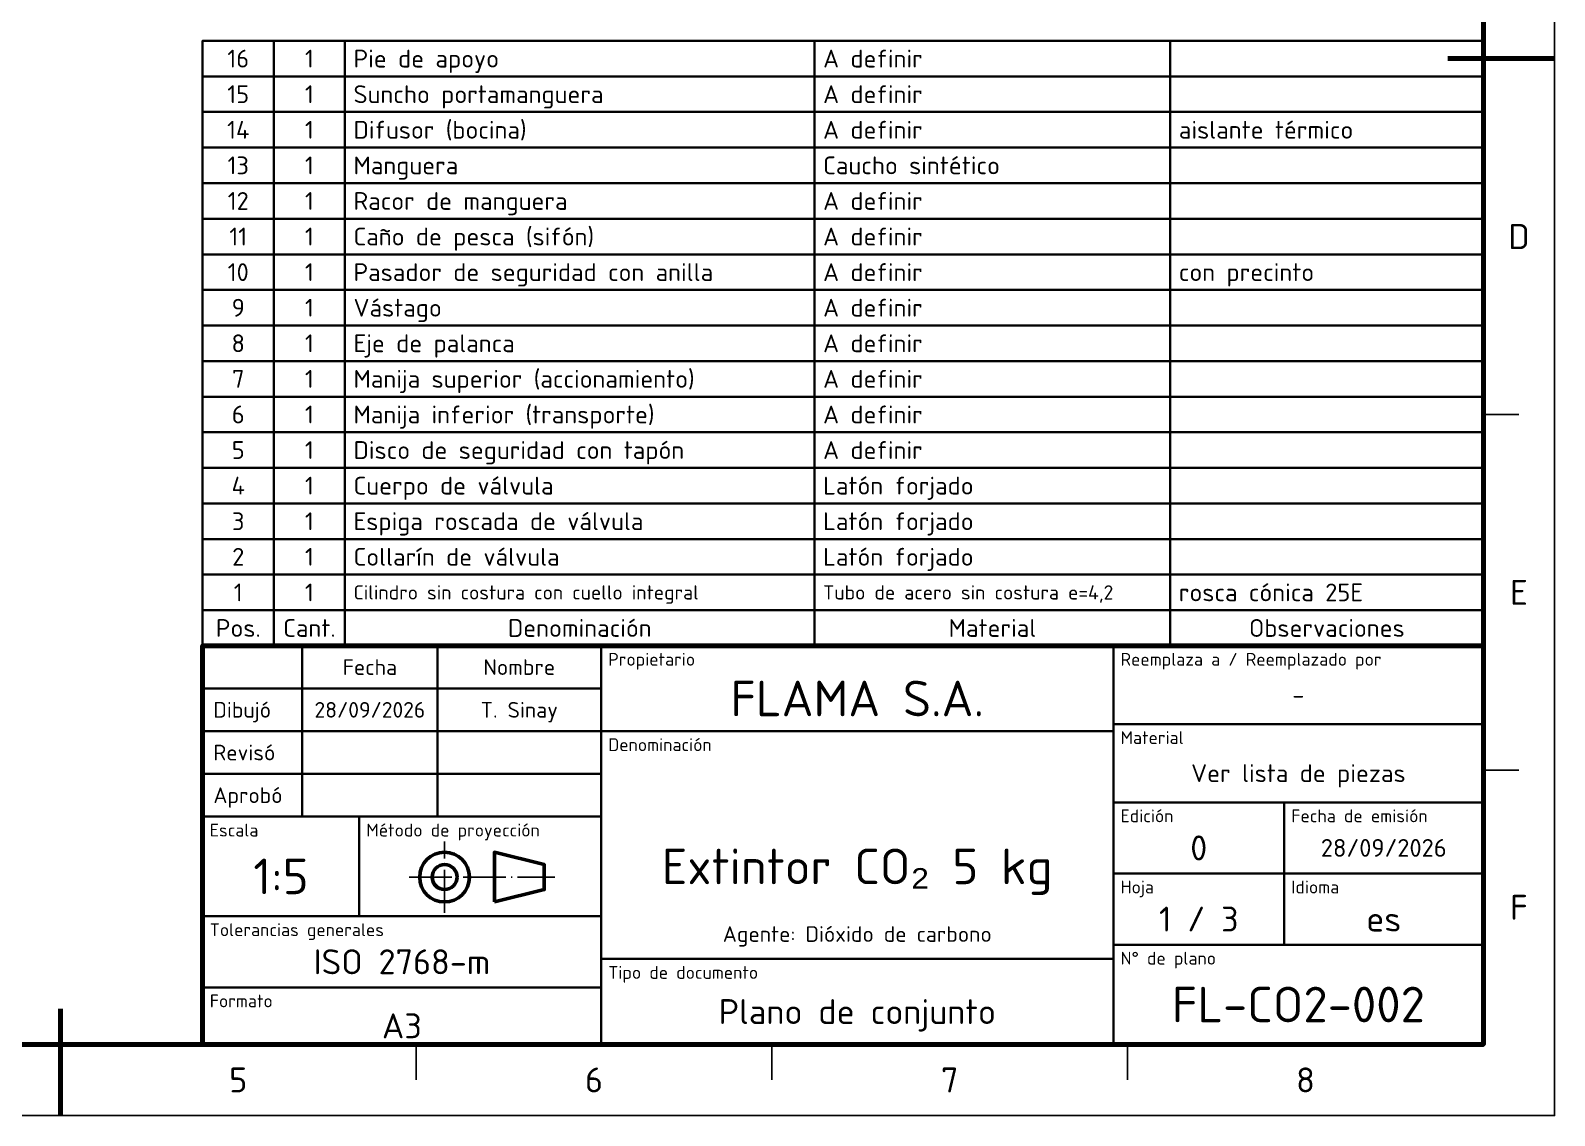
# Model space of a CAD drawing. Header units: millimetres. Extents: x 0 to 420, y 0 to 297.
# Drawn here: x 205.8 to 420, y 0 to 152.5 of the extents above; entities that cross this region are included whole.
import ezdxf
from ezdxf.enums import TextEntityAlignment as Align

# ---------------------------------------------------------------- set-up
doc = ezdxf.new("R2010")
doc.units = ezdxf.units.MM
doc.linetypes.add('ISO04-TRAZO-PUNTO', pattern=[7.625, 6, -0.75, 0.125, -0.75])
for name, color, linetype, lineweight in [('01-VISIBLE', 7, 'CONTINUOUS', 50), ('03-EJE', 1, 'ISO04-TRAZO-PUNTO', 25), ('06-TEXTO', 7, 'CONTINUOUS', 25), ('07-RECUADRO', 7, 'CONTINUOUS', 70), ('08-FINA', 5, 'CONTINUOUS', 25), ('10-ROTULO', 7, 'CONTINUOUS', 35), ('11-TEXTO-ROTULO', 7, 'CONTINUOUS', 25)]:
    doc.layers.add(name, color=color, linetype=linetype, lineweight=lineweight)
doc.styles.add('ISO3098', font='isocpeur.ttf')

msp = doc.modelspace()

# ---------------------------------------------------------------- linework, layer by layer
at = {"layer": '01-VISIBLE'}
msp.add_lwpolyline([(271, 30), (278, 31.75), (278, 35.25), (271, 37)], close=True, dxfattribs=at)
for radius in [3.5, 1.75]:
    msp.add_circle((264, 33.5), radius, dxfattribs=at)
at = {"layer": '03-EJE'}
for p, q in [((264, 28.5), (264, 38.5)), ((259, 33.5), (279.5, 33.5))]:
    msp.add_line(p, q, dxfattribs=at)
at = {"layer": '07-RECUADRO'}
for p, q in [((420, 148.5), (405, 148.5)), ((210, 0), (210, 15))]:
    msp.add_line(p, q, dxfattribs=at)
for points in [[(20, 10), (410, 10), (410, 287), (20, 287)], [(230, 10), (410, 10), (410, 66), (230, 66)]]:
    msp.add_lwpolyline(points, close=True, dxfattribs=at)
at = {"layer": '08-FINA'}
for p, q in [((410, 98.5), (415, 98.5)), ((410, 48.5), (415, 48.5)), ((260, 10), (260, 5)), ((310, 10), (310, 5)), ((360, 10), (360, 5))]:
    msp.add_line(p, q, dxfattribs=at)
msp.add_lwpolyline([(0, 0), (420, 0), (420, 297), (0, 297)], close=True, dxfattribs=at)
at = {"layer": '10-ROTULO'}
for p, q in [((240, 66), (240, 151)), ((250, 66), (250, 151)), ((316, 66), (316, 151)), ((366, 66), (366, 151)), ((230, 146), (410, 146)), ((230, 141), (410, 141)), ((230, 136), (410, 136)), ((230, 131), (410, 131)), ((230, 126), (410, 126)), ((230, 121), (410, 121)), ((230, 116), (410, 116)), ((230, 111), (410, 111)), ((230, 106), (410, 106)), ((230, 101), (410, 101)), ((230, 96), (410, 96)), ((230, 91), (410, 91)), ((230, 86), (410, 86)), ((230, 81), (410, 81)), ((230, 76), (410, 76)), ((230, 71), (410, 71))]:
    msp.add_line(p, q, dxfattribs=at)
for points in [[(230, 66), (410, 66), (410, 151), (230, 151)], [(230, 60), (244, 60), (244, 66), (230, 66)], [(244, 60), (263, 60), (263, 66), (244, 66)], [(263, 60), (286, 60), (286, 66), (263, 66)], [(286, 54), (358, 54), (358, 66), (286, 66)], [(358, 55), (410, 55), (410, 66), (358, 66)], [(230, 54), (244, 54), (244, 60), (230, 60)], [(244, 54), (263, 54), (263, 60), (244, 60)], [(263, 54), (286, 54), (286, 60), (263, 60)], [(230, 48), (244, 48), (244, 54), (230, 54)], [(244, 48), (263, 48), (263, 54), (244, 54)], [(263, 48), (286, 48), (286, 54), (263, 54)], [(286, 22), (358, 22), (358, 54), (286, 54)], [(358, 44), (410, 44), (410, 55), (358, 55)], [(230, 42), (244, 42), (244, 48), (230, 48)], [(244, 42), (263, 42), (263, 48), (244, 48)], [(263, 42), (286, 42), (286, 48), (263, 48)], [(358, 34), (382, 34), (382, 44), (358, 44)], [(382, 34), (410, 34), (410, 44), (382, 44)], [(230, 28), (252, 28), (252, 42), (230, 42)], [(252, 28), (286, 28), (286, 42), (252, 42)], [(358, 24), (382, 24), (382, 34), (358, 34)], [(382, 24), (410, 24), (410, 34), (382, 34)], [(230, 18), (286, 18), (286, 28), (230, 28)], [(358, 10), (410, 10), (410, 24), (358, 24)], [(286, 10), (358, 10), (358, 22), (286, 22)], [(230, 10), (286, 10), (286, 18), (230, 18)]]:
    msp.add_lwpolyline(points, close=True, dxfattribs=at)

# ---------------------------------------------------------------- texts
at = {"layer": '06-TEXTO', "style": 'ISO3098'}
for s, p in [('D', (415, 123.5)), ('E', (415, 73.5)), ('F', (415, 29.25)), ('5', (235, 5)), ('6', (285, 5)), ('7', (335, 5)), ('8', (385, 5))]:
    msp.add_text(s, height=3.5, dxfattribs=at).set_placement(p, align=Align.MIDDLE_CENTER)
at = {"layer": '11-TEXTO-ROTULO', "style": 'ISO3098'}
for s, height, p in [('16', 2.5, (235, 148.5)), ('1', 2.5, (245, 148.5)), ('15', 2.5, (235, 143.5)), ('1', 2.5, (245, 143.5)), ('14', 2.5, (235, 138.5)), ('1', 2.5, (245, 138.5)), ('13', 2.5, (235, 133.5)), ('1', 2.5, (245, 133.5)), ('12', 2.5, (235, 128.5)), ('1', 2.5, (245, 128.5)), ('11', 2.5, (235, 123.5)), ('1', 2.5, (245, 123.5)), ('10', 2.5, (235, 118.5)), ('1', 2.5, (245, 118.5)), ('9', 2.5, (235, 113.5)), ('1', 2.5, (245, 113.5)), ('8', 2.5, (235, 108.5)), ('1', 2.5, (245, 108.5)), ('7', 2.5, (235, 103.5)), ('1', 2.5, (245, 103.5)), ('6', 2.5, (235, 98.5)), ('1', 2.5, (245, 98.5)), ('5', 2.5, (235, 93.5)), ('1', 2.5, (245, 93.5)), ('4', 2.5, (235, 88.5)), ('1', 2.5, (245, 88.5)), ('3', 2.5, (235, 83.5)), ('1', 2.5, (245, 83.5)), ('2', 2.5, (235, 78.5)), ('1', 2.5, (245, 78.5)), ('1', 2.5, (235, 73.5)), ('1', 2.5, (245, 73.5)), ('Pos.', 2.5, (235, 68.5)), ('Cant.', 2.5, (245, 68.5)), ('Denominación', 2.5, (283, 68.5)), ('Material', 2.5, (341, 68.5)), ('Observaciones', 2.5, (388, 68.5)), ('Fecha', 2.2, (253.5, 63)), ('Nombre', 2.2, (274.5, 63)), ('FLAMA S.A.', 5, (322, 58.6)), ('28/09/2026', 2.2, (253.5, 57)), ('T. Sinay', 2.2, (274.5, 57)), ('-', 2.5, (384, 59.1)), ('Ver lista de piezas', 2.5, (384, 48.1)), ('0', 3.5, (370, 37.6)), ('28/09/2026', 2.5, (396, 37.6)), ('Extintor CO₂ 5 kg', 5, (322, 35)), ('1:5', 5, (241, 33.6)), ('1 / 3', 3.5, (370, 27.6)), ('es', 3.5, (396, 27.6)), ('Agente: Dióxido de carbono', 2.2, (322, 25.5)), ('ISO 2768-m', 3.5, (258, 21.6)), ('FL-CO2-002', 5, (384, 15.6)), ('Plano de conjunto', 3.5, (322, 14.6)), ('A3', 3.5, (258, 12.6))]:
    msp.add_text(s, height=height, dxfattribs=at).set_placement(p, align=Align.MIDDLE_CENTER)
for s, height, p in [('Pie de apoyo', 2.5, (251.2, 148.5)), ('A definir', 2.5, (317.2, 148.5)), ('Suncho portamanguera', 2.5, (251.2, 143.5)), ('A definir', 2.5, (317.2, 143.5)), ('Difusor (bocina)', 2.5, (251.2, 138.5)), ('A definir', 2.5, (317.2, 138.5)), ('aislante térmico', 2.5, (367.2, 138.5)), ('Manguera', 2.5, (251.2, 133.5)), ('Caucho sintético', 2.5, (317.2, 133.5)), ('Racor de manguera', 2.5, (251.2, 128.5)), ('A definir', 2.5, (317.2, 128.5)), ('Caño de pesca (sifón)', 2.5, (251.2, 123.5)), ('A definir', 2.5, (317.2, 123.5)), ('Pasador de seguridad con anilla', 2.5, (251.2, 118.5)), ('A definir', 2.5, (317.2, 118.5)), ('con precinto', 2.5, (367.2, 118.5)), ('Vástago', 2.5, (251.2, 113.5)), ('A definir', 2.5, (317.2, 113.5)), ('Eje de palanca', 2.5, (251.2, 108.5)), ('A definir', 2.5, (317.2, 108.5)), ('Manija superior (accionamiento)', 2.5, (251.2, 103.5)), ('A definir', 2.5, (317.2, 103.5)), ('Manija inferior (transporte)', 2.5, (251.2, 98.5)), ('A definir', 2.5, (317.2, 98.5)), ('Disco de seguridad con tapón', 2.5, (251.2, 93.5)), ('A definir', 2.5, (317.2, 93.5)), ('Cuerpo de válvula', 2.5, (251.2, 88.5)), ('Latón forjado', 2.5, (317.2, 88.5)), ('Espiga roscada de válvula', 2.5, (251.2, 83.5)), ('Latón forjado', 2.5, (317.2, 83.5)), ('Collarín de válvula', 2.5, (251.2, 78.5)), ('Latón forjado', 2.5, (317.2, 78.5)), ('Cilindro sin costura con cuello integral', 2, (251.2, 73.5)), ('Tubo de acero sin costura e=4,2', 2, (317.2, 73.5)), ('rosca cónica 25E', 2.5, (367.2, 73.5)), ('Dibujó', 2.2, (231.5, 57)), ('Revisó', 2.2, (231.5, 51)), ('Aprobó', 2.2, (231.5, 45))]:
    msp.add_text(s, height=height, dxfattribs=at).set_placement(p, align=Align.MIDDLE_LEFT)
for s, p in [('Propietario', (287, 65)), ('Reemplaza a / Reemplazado por', (359, 65)), ('Material', (359, 54)), ('Denominación', (287, 53)), ('Edición', (359, 43)), ('Fecha de emisión', (383, 43)), ('Escala', (231, 41)), ('Método de proyección', (253, 41)), ('Hoja', (359, 33)), ('Idioma', (383, 33)), ('Tolerancias generales', (231, 27)), ('N° de plano', (359, 23)), ('Tipo de documento', (287, 21)), ('Formato', (231, 17))]:
    msp.add_text(s, height=1.8, dxfattribs=at).set_placement(p, align=Align.TOP_LEFT)

doc.saveas('drawing.dxf')
